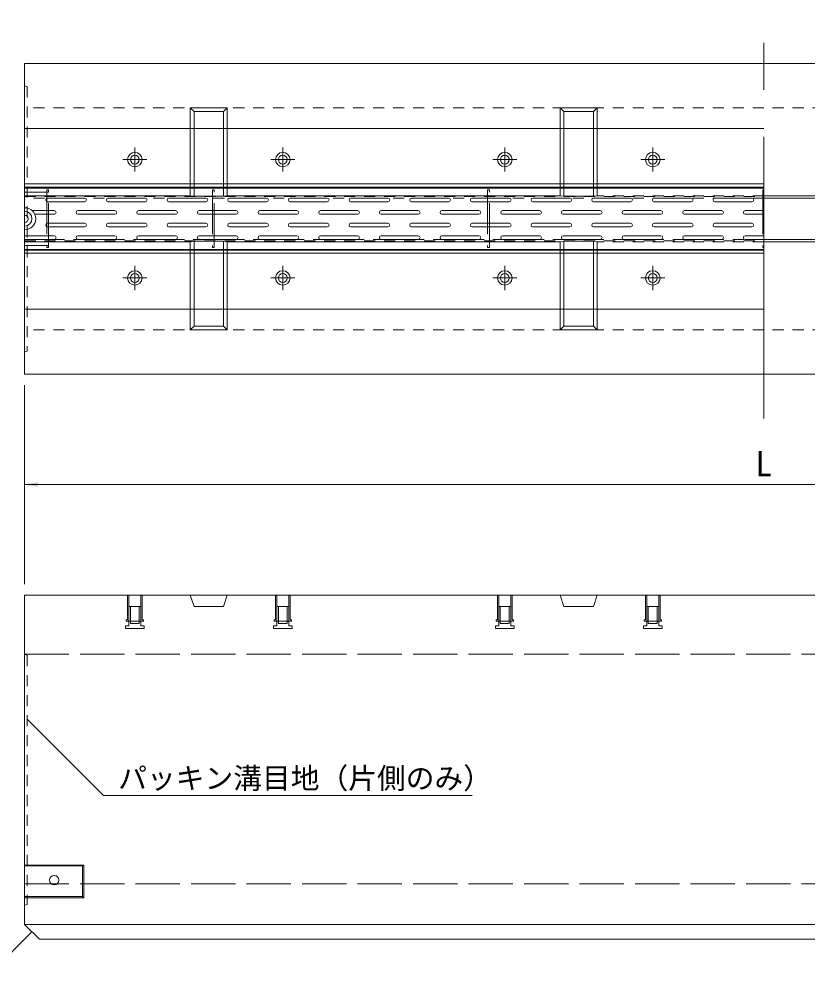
# Model space of a CAD drawing. Units: millimetres at full size; details may follow other scales. Extents: x 1009 to 10088, y 2190 to 8656.
# Drawn here: x 2877 to 3943, y 5693 to 6979 of the extents above; entities that cross this region are included whole.
import ezdxf
from ezdxf.enums import TextEntityAlignment as Align

# ---------------------------------------------------------------- set-up
doc = ezdxf.new("R2010")
doc.units = ezdxf.units.MM
doc.header["$LTSCALE"] = 10
for name, pattern in [('DASHED', [7.5, 6, -1.5]), ('USER1', [2.7, 1.5, -1.2]), ('USER2', [57.15, 38.1, -6.35, 6.35, -6.35])]:
    doc.linetypes.add(name, pattern=pattern)
for name, color, linetype, lineweight in [('(0-0)', 4, 'Continuous', 13), ('KIJUN', 7, 'DASHED', 9), ('寸法線', 7, 'Continuous', 9), ('引出線', 4, 'Continuous', 13), ('本体', 7, 'Continuous', 9), ('補助線', 8, 'USER2', 9), ('ｲﾝｻｰﾄ', 3, 'USER1', 9), ('ｸﾞﾚｰﾁﾝｸﾞ', 4, 'Continuous', 5)]:
    doc.layers.add(name, color=color, linetype=linetype, lineweight=lineweight)
doc.styles.add('ＭＳ ゴシック', font='')
doc.styles.get('ＭＳ ゴシック').set_extended_font_data('MS Gothic')

# ---------------------------------------------------------------- blocks, each defined once
blk = doc.blocks.new('filled_arrow')
at = {"color": 0, "linetype": 'Continuous', "lineweight": -2}
blk.add_solid([(7.5, 1.25), (0, 0), (7.5, -1.25)], dxfattribs=at)

msp = doc.modelspace()

# ---------------------------------------------------------------- linework, layer by layer
at = {"layer": '(0-0)', "linetype": 'DASHED', "lineweight": 0}
for p, q in [((2884.5, 6888.18), (2887.85, 6887.34)), ((2884.5, 6119.45), (2887.85, 6118.61))]:
    msp.add_line(p, q, dxfattribs=at)
at = {"layer": '(0-0)', "linetype": 'USER1', "lineweight": 5}
for p, q in [((2887.85, 6887.34), (2887.85, 6529.68)), ((2887.85, 6529.68), (2884.5, 6528.84)), ((2887.85, 6118.61), (2887.85, 5781.44)), ((2887.85, 5781.44), (2884.5, 5780.6))]:
    msp.add_line(p, q, dxfattribs=at)
at = {"layer": '(0-0)', "lineweight": 9}
for p, q in [((2884.5, 6830.6), (3883.5, 6830.6)), ((2884.5, 6755.6), (3883.5, 6755.6)), ((3883.5, 6751.01), (2884.5, 6751.01)), ((2884.5, 6666.01), (3883.5, 6666.01)), ((3883.5, 6661.84), (2884.5, 6661.84)), ((3883.5, 6586.43), (2884.5, 6586.43))]:
    msp.add_line(p, q, dxfattribs=at)
at = {"layer": '(0-0)', "color": 7, "lineweight": 5}
for p, q in [((3883.5, 6750.01), (2884.51, 6750.01)), ((2884.51, 6750.01), (2884.51, 6723.51)), ((2884.51, 6693.51), (2884.51, 6667.01)), ((2884.51, 6667.01), (3883.5, 6667.01))]:
    msp.add_line(p, q, dxfattribs=at)
at = {"layer": '(0-0)', "color": 7, "linetype": 'DASHED', "lineweight": 5}
for p, q in [((2917.01, 6747.51), (2914.51, 6747.51)), ((2914.51, 6669.51), (2917.01, 6669.51))]:
    msp.add_line(p, q, dxfattribs=at)
at = {"layer": '(0-0)', "color": 2}
for p, q in [((2884.5, 6199.44), (4882.5, 6199.44)), ((2884.5, 6199.44), (2884.5, 5754.44)), ((2884.5, 5754.44), (2904.5, 5734.44)), ((2904.5, 5734.44), (4862.5, 5734.44))]:
    msp.add_line(p, q, dxfattribs=at)
at = {"layer": '(0-0)', "linetype": 'DASHED', "lineweight": 9}
for p, q in [((3023.71, 6166.53), (3023.71, 6199.44)), ((3025.38, 6199.44), (3025.38, 6158.19)), ((3041.63, 6158.19), (3041.63, 6199.44)), ((3043.3, 6199.44), (3043.3, 6166.53)), ((3223.71, 6166.53), (3223.71, 6199.44)), ((3225.38, 6199.44), (3225.38, 6158.19)), ((3241.63, 6158.19), (3241.63, 6199.44)), ((3243.3, 6199.44), (3243.3, 6166.53)), ((3523.71, 6166.53), (3523.71, 6199.44)), ((3525.38, 6199.44), (3525.38, 6158.19)), ((3541.63, 6158.19), (3541.63, 6199.44)), ((3543.3, 6199.44), (3543.3, 6166.53)), ((3723.71, 6166.53), (3723.71, 6199.44)), ((3725.38, 6199.44), (3725.38, 6158.19)), ((3741.63, 6158.19), (3741.63, 6199.44)), ((3743.3, 6199.44), (3743.3, 6166.53)), ((3041.63, 6184.44), (3025.38, 6184.44)), ((3027.46, 6184.44), (3027.46, 6161.53)), ((3039.55, 6161.53), (3039.55, 6184.44)), ((3241.63, 6184.44), (3225.38, 6184.44)), ((3227.46, 6184.44), (3227.46, 6161.53)), ((3239.55, 6161.53), (3239.55, 6184.44)), ((3541.63, 6184.44), (3525.38, 6184.44)), ((3527.46, 6184.44), (3527.46, 6161.53)), ((3539.55, 6161.53), (3539.55, 6184.44)), ((3741.63, 6184.44), (3725.38, 6184.44)), ((3727.46, 6184.44), (3727.46, 6161.53)), ((3739.55, 6161.53), (3739.55, 6184.44)), ((3025.38, 6158.19), (3020.8, 6158.19)), ((3020.8, 6158.19), (3020.8, 6154.44)), ((3021.63, 6164.44), (3021.63, 6166.53)), ((3021.63, 6166.53), (3023.71, 6166.53)), ((3045.38, 6164.44), (3021.63, 6164.44)), ((3027.46, 6161.53), (3039.55, 6161.53)), ((3046.21, 6158.19), (3041.63, 6158.19)), ((3043.3, 6166.53), (3045.38, 6166.53)), ((3045.38, 6166.53), (3045.38, 6164.44)), ((3046.21, 6154.44), (3046.21, 6158.19)), ((3225.38, 6158.19), (3220.8, 6158.19)), ((3220.8, 6158.19), (3220.8, 6154.44)), ((3221.63, 6164.44), (3221.63, 6166.53)), ((3221.63, 6166.53), (3223.71, 6166.53)), ((3245.38, 6164.44), (3221.63, 6164.44)), ((3227.46, 6161.53), (3239.55, 6161.53)), ((3246.21, 6158.19), (3241.63, 6158.19)), ((3243.3, 6166.53), (3245.38, 6166.53)), ((3245.38, 6166.53), (3245.38, 6164.44)), ((3246.21, 6154.44), (3246.21, 6158.19)), ((3525.38, 6158.19), (3520.8, 6158.19)), ((3520.8, 6158.19), (3520.8, 6154.44)), ((3521.63, 6164.44), (3521.63, 6166.53)), ((3521.63, 6166.53), (3523.71, 6166.53)), ((3545.38, 6164.44), (3521.63, 6164.44)), ((3527.46, 6161.53), (3539.55, 6161.53)), ((3546.21, 6158.19), (3541.63, 6158.19)), ((3543.3, 6166.53), (3545.38, 6166.53)), ((3545.38, 6166.53), (3545.38, 6164.44)), ((3546.21, 6154.44), (3546.21, 6158.19)), ((3725.38, 6158.19), (3720.8, 6158.19)), ((3720.8, 6158.19), (3720.8, 6154.44)), ((3721.63, 6164.44), (3721.63, 6166.53)), ((3721.63, 6166.53), (3723.71, 6166.53)), ((3745.38, 6164.44), (3721.63, 6164.44)), ((3727.46, 6161.53), (3739.55, 6161.53)), ((3746.21, 6158.19), (3741.63, 6158.19)), ((3743.3, 6166.53), (3745.38, 6166.53)), ((3745.38, 6166.53), (3745.38, 6164.44)), ((3746.21, 6154.44), (3746.21, 6158.19)), ((3020.8, 6154.44), (3046.21, 6154.44)), ((3220.8, 6154.44), (3246.21, 6154.44)), ((3520.8, 6154.44), (3546.21, 6154.44)), ((3720.8, 6154.44), (3746.21, 6154.44))]:
    msp.add_line(p, q, dxfattribs=at)
at = {"layer": '(0-0)', "color": 2, "linetype": 'DASHED', "lineweight": 9}
for p, q in [((2884.5, 6119.94), (4882.5, 6119.94)), ((2884.5, 5809.44), (4882.5, 5809.44))]:
    msp.add_line(p, q, dxfattribs=at)
at = {"layer": '(0-0)'}
for p, q in [((2884.5, 5834.44), (2964.73, 5834.44)), ((2884.5, 5833.94), (2962.64, 5833.94)), ((2962.64, 5833.94), (2964.73, 5834.44)), ((2962.64, 5792.44), (2962.64, 5833.94)), ((2964.73, 5834.44), (2964.73, 5790.44)), ((2884.5, 5792.44), (2962.64, 5792.44)), ((2964.73, 5790.44), (2884.5, 5790.44)), ((2962.64, 5792.44), (2964.73, 5790.44))]:
    msp.add_line(p, q, dxfattribs=at)
at = {"layer": '(0-0)', "color": 2, "lineweight": 9}
msp.add_line((2884.5, 5754.44), (4882.5, 5754.44), dxfattribs=at)
at = {"layer": '(0-0)', "lineweight": 9}
msp.add_circle((2924.61, 5814.44), 6.27, dxfattribs=at)
at = {"layer": '(0-0)', "color": 7, "lineweight": 5}
for radius, start, end in [(15, 270, 90), (15, 0, 90), (10, 0, 90), (5, 0, 90), (15, 270, 0), (10, 270, 0), (5, 270, 0)]:
    msp.add_arc((2884.51, 6708.51), radius, start, end, dxfattribs=at)
at = {"layer": 'KIJUN', "linetype": 'USER1', "lineweight": 5}
for p, q in [((2884.5, 6738.51), (3883.5, 6738.51)), ((2884.5, 6678.51), (3883.5, 6678.51))]:
    msp.add_line(p, q, dxfattribs=at)
at = {"layer": 'KIJUN'}
for points in [[(3108.5, 6199.44), (3113.5, 6184.44), (3153.5, 6184.44), (3158.5, 6199.44)], [(3608.5, 6199.44), (3613.5, 6184.44), (3653.5, 6184.44), (3658.5, 6199.44)]]:
    msp.add_lwpolyline(points, dxfattribs=at)
at = {"layer": '寸法線', "linetype": 'USER2'}
msp.add_line((3883.5, 6438.49), (3883.5, 6978.54), dxfattribs=at)
at = {"layer": '寸法線'}
for p, q in [((2884.5, 6483.51), (2884.5, 6349.32)), ((2884.5, 6349.32), (4882.5, 6349.32)), ((2884.5, 6214.44), (2884.5, 6349.32)), ((2884.5, 6349.32), (4882.5, 6349.32))]:
    msp.add_line(p, q, dxfattribs=at)
at = {"layer": '引出線'}
for points in [[(2887.85, 6032.12), (2991.13, 5928.84), (3489.3, 5928.84)], [(2894.5, 5744.44), (2843.02, 5692.96), (2767.59, 5692.96)]]:
    msp.add_lwpolyline(points, dxfattribs=at)
at = {"layer": '本体', "color": 2, "lineweight": 13}
for p, q in [((2884.5, 6498.51), (2884.5, 6918.51)), ((4882.5, 6918.51), (2884.5, 6918.51)), ((4882.5, 6498.51), (2884.5, 6498.51))]:
    msp.add_line(p, q, dxfattribs=at)
at = {"layer": '本体', "color": 2, "linetype": 'USER1'}
for p, q in [((4882.5, 6858.51), (2884.5, 6858.51)), ((4882.5, 6558.51), (2884.5, 6558.51))]:
    msp.add_line(p, q, dxfattribs=at)
at = {"layer": '本体'}
for p, q in [((3108.5, 6739.51), (3108.5, 6858.51)), ((3158.5, 6858.51), (3108.5, 6858.51)), ((3108.5, 6858.51), (3113.5, 6853.51)), ((3153.5, 6853.51), (3113.5, 6853.51)), ((3113.5, 6738.95), (3113.5, 6853.51)), ((3153.5, 6853.51), (3158.5, 6858.51)), ((3153.5, 6738.95), (3153.5, 6853.51)), ((3158.5, 6739.51), (3158.5, 6858.51)), ((3608.5, 6739.51), (3608.5, 6858.51)), ((3658.5, 6858.51), (3608.5, 6858.51)), ((3608.5, 6858.51), (3613.5, 6853.51)), ((3653.5, 6853.51), (3613.5, 6853.51)), ((3613.5, 6738.95), (3613.5, 6853.51)), ((3653.5, 6853.51), (3658.5, 6858.51)), ((3653.5, 6738.95), (3653.5, 6853.51)), ((3658.5, 6739.51), (3658.5, 6858.51)), ((3108.5, 6739.51), (3113.5, 6738.95)), ((3153.5, 6738.95), (3113.5, 6738.95)), ((3158.5, 6739.51), (3153.5, 6738.95)), ((3608.5, 6739.51), (3613.5, 6738.95)), ((3653.5, 6738.95), (3613.5, 6738.95)), ((3658.5, 6739.51), (3653.5, 6738.95)), ((3108.5, 6677.51), (3113.5, 6678.08)), ((3108.5, 6558.51), (3108.5, 6677.51)), ((3113.5, 6563.51), (3113.5, 6678.08)), ((3153.5, 6678.08), (3113.5, 6678.08)), ((3153.5, 6563.51), (3153.5, 6678.08)), ((3158.5, 6677.51), (3153.5, 6678.08)), ((3158.5, 6558.51), (3158.5, 6677.51)), ((3608.5, 6677.51), (3613.5, 6678.08)), ((3608.5, 6558.51), (3608.5, 6677.51)), ((3613.5, 6563.51), (3613.5, 6678.08)), ((3653.5, 6678.08), (3613.5, 6678.08)), ((3653.5, 6563.51), (3653.5, 6678.08)), ((3658.5, 6677.51), (3653.5, 6678.08)), ((3658.5, 6558.51), (3658.5, 6677.51)), ((3108.5, 6558.51), (3113.5, 6563.51)), ((3158.5, 6558.51), (3108.5, 6558.51)), ((3153.5, 6563.51), (3113.5, 6563.51)), ((3153.5, 6563.51), (3158.5, 6558.51)), ((3608.5, 6558.51), (3613.5, 6563.51)), ((3658.5, 6558.51), (3608.5, 6558.51)), ((3653.5, 6563.51), (3613.5, 6563.51)), ((3653.5, 6563.51), (3658.5, 6558.51))]:
    msp.add_line(p, q, dxfattribs=at)
at = {"layer": '本体', "color": 2, "lineweight": 5}
for p, q in [((3108.5, 6739.51), (2884.5, 6739.51)), ((3608.5, 6739.51), (3158.5, 6739.51)), ((4108.5, 6739.51), (3883.5, 6739.51)), ((4882.5, 6736.51), (3883.5, 6736.51)), ((3108.5, 6677.51), (2884.5, 6677.51)), ((3608.5, 6677.51), (3158.5, 6677.51)), ((4882.5, 6680.51), (3883.5, 6680.51)), ((4108.5, 6677.51), (3883.5, 6677.51))]:
    msp.add_line(p, q, dxfattribs=at)
at = {"layer": '本体', "color": 2, "linetype": 'USER1', "lineweight": 5}
for p, q in [((3883.5, 6736.51), (2884.5, 6736.51)), ((3883.5, 6739.51), (3658.5, 6739.51)), ((3883.5, 6680.51), (2884.5, 6680.51)), ((3883.5, 6677.51), (3658.5, 6677.51))]:
    msp.add_line(p, q, dxfattribs=at)
at = {"layer": '補助線'}
for p, q in [((3033.51, 6804.83), (3033.5, 6772.2)), ((3233.51, 6804.83), (3233.5, 6772.2)), ((3533.51, 6804.83), (3533.5, 6772.2)), ((3733.51, 6804.83), (3733.5, 6772.2)), ((3017.19, 6788.51), (3049.82, 6788.51)), ((3217.19, 6788.51), (3249.82, 6788.51)), ((3517.19, 6788.51), (3549.82, 6788.51)), ((3717.19, 6788.51), (3749.82, 6788.51)), ((3033.51, 6644.83), (3033.5, 6612.2)), ((3233.51, 6644.83), (3233.5, 6612.2)), ((3533.51, 6644.83), (3533.5, 6612.2)), ((3733.51, 6644.83), (3733.5, 6612.2)), ((3017.19, 6628.51), (3049.82, 6628.51)), ((3217.19, 6628.51), (3249.82, 6628.51)), ((3517.19, 6628.51), (3549.82, 6628.51)), ((3717.19, 6628.51), (3749.82, 6628.51))]:
    msp.add_line(p, q, dxfattribs=at)
at = {"layer": 'ｲﾝｻｰﾄ', "color": 4, "linetype": 'Continuous'}
for centre, radius in [((3033.5, 6788.51), 9.79), ((3033.51, 6788.51), 6.04), ((3233.5, 6788.51), 9.79), ((3233.51, 6788.51), 6.04), ((3533.5, 6788.51), 9.79), ((3533.51, 6788.51), 6.04), ((3733.5, 6788.51), 9.79), ((3733.51, 6788.51), 6.04), ((3033.5, 6628.51), 9.79), ((3033.51, 6628.51), 6.04), ((3233.5, 6628.51), 9.79), ((3233.51, 6628.51), 6.04), ((3533.5, 6628.51), 9.79), ((3533.51, 6628.51), 6.04), ((3733.5, 6628.51), 9.79), ((3733.51, 6628.51), 6.04)]:
    msp.add_circle(centre, radius, dxfattribs=at)
at = {"layer": 'ｸﾞﾚｰﾁﾝｸﾞ', "linetype": 'DASHED'}
for p, q in [((2884.51, 6744.51), (2917.01, 6744.51)), ((2914.51, 6747.51), (2914.51, 6669.51)), ((2917.01, 6669.51), (2917.01, 6747.51)), ((3138.26, 6747.51), (3138.26, 6669.51)), ((3140.76, 6747.51), (3138.26, 6747.51)), ((3140.76, 6669.51), (3140.76, 6747.51)), ((3510.26, 6747.51), (3510.26, 6669.51)), ((3512.76, 6747.51), (3510.26, 6747.51)), ((3512.76, 6669.51), (3512.76, 6747.51)), ((3882.25, 6747.51), (3882.25, 6669.51)), ((3883.5, 6747.51), (3882.25, 6747.51)), ((2917.01, 6672.51), (2884.51, 6672.51)), ((3138.26, 6669.51), (3140.76, 6669.51)), ((3510.26, 6669.51), (3512.76, 6669.51)), ((3882.25, 6669.51), (3883.5, 6669.51))]:
    msp.add_line(p, q, dxfattribs=at)
at = {"layer": 'ｸﾞﾚｰﾁﾝｸﾞ'}
for p, q in [((2965.51, 6736.51), (2915.51, 6736.51)), ((3047.51, 6736.51), (2997.51, 6736.51)), ((3129.51, 6736.51), (3079.51, 6736.51)), ((3211.51, 6736.51), (3161.51, 6736.51)), ((3293.51, 6736.51), (3243.51, 6736.51)), ((3375.51, 6736.51), (3325.51, 6736.51)), ((3457.51, 6736.51), (3407.51, 6736.51)), ((3539.51, 6736.51), (3489.51, 6736.51)), ((3621.51, 6736.51), (3571.51, 6736.51)), ((3703.51, 6736.51), (3653.51, 6736.51)), ((3785.5, 6736.51), (3735.5, 6736.51)), ((3867.5, 6736.51), (3817.5, 6736.51)), ((2915.51, 6731.51), (2965.51, 6731.51)), ((2997.51, 6731.51), (3047.51, 6731.51)), ((3079.51, 6731.51), (3129.51, 6731.51)), ((3161.51, 6731.51), (3211.51, 6731.51)), ((3243.51, 6731.51), (3293.51, 6731.51)), ((3325.51, 6731.51), (3375.51, 6731.51)), ((3407.51, 6731.51), (3457.51, 6731.51)), ((3489.51, 6731.51), (3539.51, 6731.51)), ((3571.51, 6731.51), (3621.51, 6731.51)), ((3653.51, 6731.51), (3703.51, 6731.51)), ((3735.5, 6731.51), (3785.5, 6731.51)), ((3817.5, 6731.51), (3867.5, 6731.51)), ((2924.51, 6719.51), (2894.71, 6719.51)), ((2898.26, 6714.51), (2924.51, 6714.51)), ((3006.51, 6719.51), (2956.51, 6719.51)), ((2956.51, 6714.51), (3006.51, 6714.51)), ((3088.51, 6719.51), (3038.51, 6719.51)), ((3038.51, 6714.51), (3088.51, 6714.51)), ((3170.51, 6719.51), (3120.51, 6719.51)), ((3120.51, 6714.51), (3170.51, 6714.51)), ((3252.51, 6719.51), (3202.51, 6719.51)), ((3202.51, 6714.51), (3252.51, 6714.51)), ((3334.51, 6719.51), (3284.51, 6719.51)), ((3284.51, 6714.51), (3334.51, 6714.51)), ((3416.51, 6719.51), (3366.51, 6719.51)), ((3366.51, 6714.51), (3416.51, 6714.51)), ((3498.51, 6719.51), (3448.51, 6719.51)), ((3448.51, 6714.51), (3498.51, 6714.51)), ((3580.51, 6719.51), (3530.51, 6719.51)), ((3530.51, 6714.51), (3580.51, 6714.51)), ((3662.51, 6719.51), (3612.51, 6719.51)), ((3612.51, 6714.51), (3662.51, 6714.51)), ((3744.51, 6719.51), (3694.51, 6719.51)), ((3694.51, 6714.51), (3744.51, 6714.51)), ((3826.51, 6719.51), (3776.5, 6719.51)), ((3776.5, 6714.51), (3826.51, 6714.51)), ((3883.5, 6719.51), (3858.5, 6719.51)), ((3858.5, 6714.51), (3883.5, 6714.51)), ((2965.51, 6702.51), (2915.51, 6702.51)), ((3047.51, 6702.51), (2997.51, 6702.51)), ((3129.51, 6702.51), (3079.51, 6702.51)), ((3211.51, 6702.51), (3161.51, 6702.51)), ((3293.51, 6702.51), (3243.51, 6702.51)), ((3375.51, 6702.51), (3325.51, 6702.51)), ((3457.51, 6702.51), (3407.51, 6702.51)), ((3539.51, 6702.51), (3489.51, 6702.51)), ((3621.51, 6702.51), (3571.51, 6702.51)), ((3703.51, 6702.51), (3653.51, 6702.51)), ((3785.5, 6702.51), (3735.5, 6702.51)), ((3867.5, 6702.51), (3817.5, 6702.51)), ((2924.51, 6685.51), (2884.51, 6685.51)), ((2915.51, 6697.51), (2965.51, 6697.51)), ((3006.51, 6685.51), (2956.51, 6685.51)), ((2997.51, 6697.51), (3047.51, 6697.51)), ((3088.51, 6685.51), (3038.51, 6685.51)), ((3079.51, 6697.51), (3129.51, 6697.51)), ((3170.51, 6685.51), (3120.51, 6685.51)), ((3161.51, 6697.51), (3211.51, 6697.51)), ((3252.51, 6685.51), (3202.51, 6685.51)), ((3243.51, 6697.51), (3293.51, 6697.51)), ((3334.51, 6685.51), (3284.51, 6685.51)), ((3325.51, 6697.51), (3375.51, 6697.51)), ((3416.51, 6685.51), (3366.51, 6685.51)), ((3407.51, 6697.51), (3457.51, 6697.51)), ((3498.51, 6685.51), (3448.51, 6685.51)), ((3489.51, 6697.51), (3539.51, 6697.51)), ((3580.51, 6685.51), (3530.51, 6685.51)), ((3571.51, 6697.51), (3621.51, 6697.51)), ((3662.51, 6685.51), (3612.51, 6685.51)), ((3653.51, 6697.51), (3703.51, 6697.51)), ((3744.51, 6685.51), (3694.51, 6685.51)), ((3735.5, 6697.51), (3785.5, 6697.51)), ((3826.51, 6685.51), (3776.5, 6685.51)), ((3817.5, 6697.51), (3867.5, 6697.51)), ((3883.5, 6685.51), (3858.5, 6685.51)), ((2884.51, 6680.51), (2924.51, 6680.51)), ((2956.51, 6680.51), (3006.51, 6680.51)), ((3038.51, 6680.51), (3088.51, 6680.51)), ((3120.51, 6680.51), (3170.51, 6680.51)), ((3202.51, 6680.51), (3252.51, 6680.51)), ((3284.51, 6680.51), (3334.51, 6680.51)), ((3366.51, 6680.51), (3416.51, 6680.51)), ((3448.51, 6680.51), (3498.51, 6680.51)), ((3530.51, 6680.51), (3580.51, 6680.51)), ((3612.51, 6680.51), (3662.51, 6680.51)), ((3694.51, 6680.51), (3744.51, 6680.51)), ((3776.5, 6680.51), (3826.51, 6680.51)), ((3858.5, 6680.51), (3883.5, 6680.51))]:
    msp.add_line(p, q, dxfattribs=at)
for centre, start, end in [((2915.51, 6734.01), 90, 270), ((2965.51, 6734.01), 270, 90), ((2997.51, 6734.01), 90, 270), ((3047.51, 6734.01), 270, 90), ((3079.51, 6734.01), 90, 270), ((3129.51, 6734.01), 270, 90), ((3161.51, 6734.01), 90, 270), ((3211.51, 6734.01), 270, 90), ((3243.51, 6734.01), 90, 270), ((3293.51, 6734.01), 270, 90), ((3325.51, 6734.01), 90, 270), ((3375.51, 6734.01), 270, 90), ((3407.51, 6734.01), 90, 270), ((3457.51, 6734.01), 270, 90), ((3489.51, 6734.01), 90, 270), ((3539.51, 6734.01), 270, 90), ((3571.51, 6734.01), 90, 270), ((3621.51, 6734.01), 270, 90), ((3653.51, 6734.01), 90, 270), ((3703.51, 6734.01), 270, 90), ((3735.5, 6734.01), 90, 270), ((3785.5, 6734.01), 270, 90), ((3817.5, 6734.01), 90, 270), ((3867.5, 6734.01), 270, 90), ((2924.51, 6717.01), 270, 90), ((2956.51, 6717.01), 90, 270), ((3006.51, 6717.01), 270, 90), ((3038.51, 6717.01), 90, 270), ((3088.51, 6717.01), 270, 90), ((3120.51, 6717.01), 90, 270), ((3170.51, 6717.01), 270, 90), ((3202.51, 6717.01), 90, 270), ((3252.51, 6717.01), 270, 90), ((3284.51, 6717.01), 90, 270), ((3334.51, 6717.01), 270, 90), ((3366.51, 6717.01), 90, 270), ((3416.51, 6717.01), 270, 90), ((3448.51, 6717.01), 90, 270), ((3498.51, 6717.01), 270, 90), ((3530.51, 6717.01), 90, 270), ((3580.51, 6717.01), 270, 90), ((3612.51, 6717.01), 90, 270), ((3662.51, 6717.01), 270, 90), ((3694.51, 6717.01), 90, 270), ((3744.51, 6717.01), 270, 90), ((3776.5, 6717.01), 90, 270), ((3826.51, 6717.01), 270, 90), ((3858.5, 6717.01), 90, 270), ((2915.51, 6700.01), 90, 270), ((2965.51, 6700.01), 270, 90), ((2997.51, 6700.01), 90, 270), ((3047.51, 6700.01), 270, 90), ((3079.51, 6700.01), 90, 270), ((3129.51, 6700.01), 270, 90), ((3161.51, 6700.01), 90, 270), ((3211.51, 6700.01), 270, 90), ((3243.51, 6700.01), 90, 270), ((3293.51, 6700.01), 270, 90), ((3325.51, 6700.01), 90, 270), ((3375.51, 6700.01), 270, 90), ((3407.51, 6700.01), 90, 270), ((3457.51, 6700.01), 270, 90), ((3489.51, 6700.01), 90, 270), ((3539.51, 6700.01), 270, 90), ((3571.51, 6700.01), 90, 270), ((3621.51, 6700.01), 270, 90), ((3653.51, 6700.01), 90, 270), ((3703.51, 6700.01), 270, 90), ((3735.5, 6700.01), 90, 270), ((3785.5, 6700.01), 270, 90), ((3817.5, 6700.01), 90, 270), ((3867.5, 6700.01), 270, 90), ((2924.51, 6683.01), 270, 90), ((2956.51, 6683.01), 90, 270), ((3006.51, 6683.01), 270, 90), ((3038.51, 6683.01), 90, 270), ((3088.51, 6683.01), 270, 90), ((3120.51, 6683.01), 90, 270), ((3170.51, 6683.01), 270, 90), ((3202.51, 6683.01), 90, 270), ((3252.51, 6683.01), 270, 90), ((3284.51, 6683.01), 90, 270), ((3334.51, 6683.01), 270, 90), ((3366.51, 6683.01), 90, 270), ((3416.51, 6683.01), 270, 90), ((3448.51, 6683.01), 90, 270), ((3498.51, 6683.01), 270, 90), ((3530.51, 6683.01), 90, 270), ((3580.51, 6683.01), 270, 90), ((3612.51, 6683.01), 90, 270), ((3662.51, 6683.01), 270, 90), ((3694.51, 6683.01), 90, 270), ((3744.51, 6683.01), 270, 90), ((3776.5, 6683.01), 90, 270), ((3826.51, 6683.01), 270, 90), ((3858.5, 6683.01), 90, 270)]:
    msp.add_arc(centre, 2.5, start, end, dxfattribs=at)

# ---------------------------------------------------------------- block references
at = {"layer": '寸法線', "xscale": 2.4, "yscale": 2.4}
msp.add_blockref('filled_arrow', (2884.5, 6349.32), dxfattribs=at)
msp.add_blockref('filled_arrow', (2884.5, 6349.32), dxfattribs=at)
at = {"layer": '引出線', "xscale": 0.16, "yscale": 0.16}
for p, rotation in [((2887.85, 6032.12), 315), ((2894.5, 5744.44), 225)]:
    msp.add_blockref('filled_arrow', p, dxfattribs=dict(at, rotation=rotation))

# ---------------------------------------------------------------- texts
at = {"layer": '寸法線', "style": 'ＭＳ ゴシック'}
msp.add_text('L', height=34.18, dxfattribs=at).set_placement((3883.5, 6377.32), align=Align.MIDDLE_CENTER)
msp.add_text('L', height=34.18, dxfattribs=at).set_placement((3883.5, 6377.32), align=Align.MIDDLE_CENTER)
at = {"layer": '引出線', "style": 'ＭＳ ゴシック'}
msp.add_text('パッキン溝目地（片側のみ）', height=28.48, dxfattribs=at).set_placement((3011.13, 5966.51), align=Align.TOP_LEFT)

doc.saveas('drawing.dxf')
